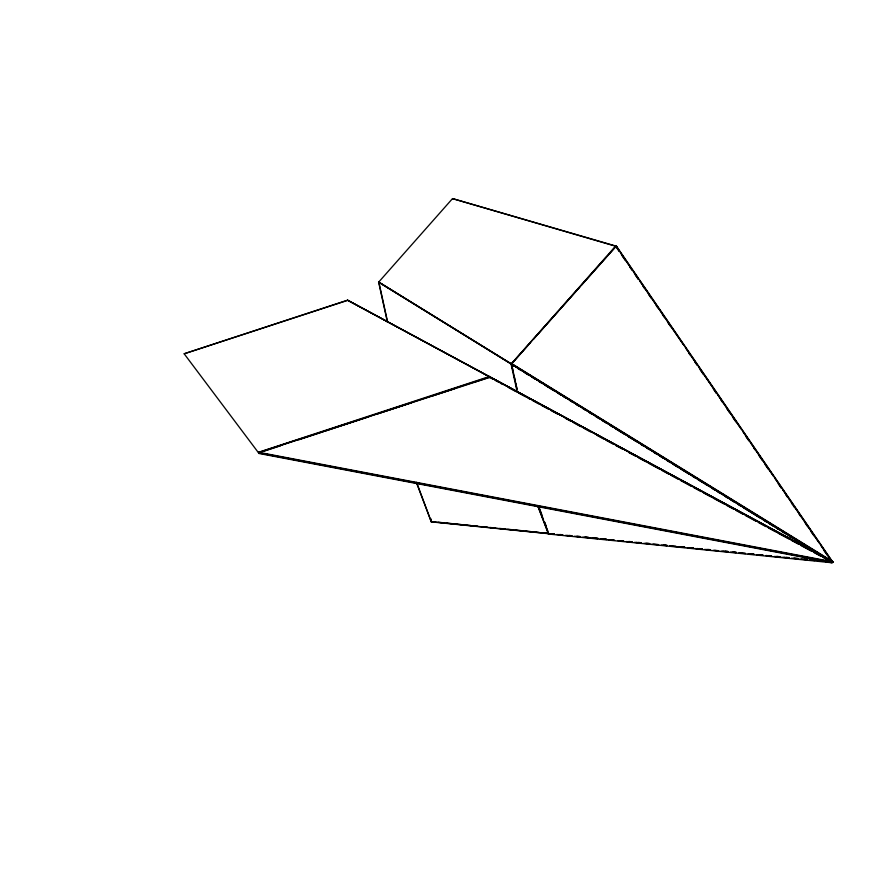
<?xml version="1.0" encoding="UTF-8"?>
<svg xmlns="http://www.w3.org/2000/svg" width="877" height="877" viewBox="0 0 877 877"><rect width="100%" height="100%" fill="white"/><g stroke="black" fill="none" stroke-linecap="round" stroke-linejoin="round"><path stroke-width="1.32" d="M258.616 452.718L832.755 562.223L347.533 300.175L833.15 561.938L347.533 300.175L184.17 353.782L258.627 452.949L832.054 562.31C833.884 561.784 829.017 561.357 832.163 562.475L832.24 561.236L616.082 245.604L511.554 363.527L511.598 364.624L514.262 366.257M832.964 562.124L378.601 281.988L832.054 562.31L823.646 557.772M638.434 278.787L616.049 246.097L452.521 198.597L614.722 245.966M511.762 364.722L511.773 363.44L616.388 246.053M616.082 245.604L619.118 250.855M452.521 198.597L378.579 282.23L830.749 561.094M530.607 342.49L511.521 364.021L517.09 389.377M533.337 339.41L557.882 311.73M560.6 308.649L579.697 287.119M581.506 285.069L606.051 257.378M608.781 254.308L616.049 246.097M489.487 377.746L489.596 376.463L489.454 377.285M416.29 482.24L431.32 521.892L416.97 483.38M537.776 505.919L548.421 534.027L549.024 533.6M511.554 363.527L832.24 561.236M831.045 561.006L511.729 363.933L511.094 364.218L517.255 392.238M512.354 364.635L511.729 363.933M430.662 518.976L431.243 521.651L435.551 521.968M831.199 561.872L832.163 562.475M347.544 300.405L184.17 353.782M489.399 376.606L832.01 561.631L832.087 562.771L258.66 453.409L258.583 452.269L489.596 376.463M263.802 451.019L485.737 378.195M263.813 451.249L280.662 445.724M298.816 439.761L323.438 431.681M326.036 430.837L368.811 416.794M376.584 414.24L411.587 402.762M432.328 395.955L454.363 388.73M475.104 381.923L489.651 377.143M258.967 452.335L490.386 377.143M548.553 533.644L538.182 506.84M438.27 522.243L443.729 522.791M446.448 523.065L453.266 523.755M455.996 524.029L461.445 524.578M464.174 524.852L470.982 525.542M473.712 525.816L477.801 526.233M481.89 526.638L487.338 527.187M490.068 527.472L495.516 528.02M499.605 528.425L505.053 528.974M507.783 529.259L513.231 529.807M515.961 530.081L522.78 530.771M525.498 531.045L530.958 531.594M533.676 531.868L539.136 532.416M543.214 532.832L548.673 533.38M551.677 533.676L554.396 533.95M559.822 534.499L562.53 534.773M569.316 535.463L572.034 535.737M577.461 536.285L580.168 536.56M585.595 537.108L588.314 537.382M595.099 538.061L597.807 538.335M603.233 538.884L605.952 539.158M620.883 540.66L623.591 540.934M629.017 541.482L631.736 541.756M638.522 542.446L641.23 542.71M646.656 543.258L649.375 543.532M664.295 545.045L667.013 545.319M681.933 546.82L684.652 547.095M690.078 547.643L692.797 547.917M699.572 548.596L702.291 548.87M707.717 549.419L710.436 549.693M725.356 551.205L728.074 551.48M733.501 552.017L736.209 552.291M751.14 553.804L753.847 554.078M768.778 555.579L771.497 555.854M776.923 556.402L779.631 556.676M786.417 557.355L789.136 557.629M794.562 558.178L798.278 558.419M804.056 559.142L806.774 559.416M812.201 559.964L814.908 560.239M820.335 560.787L823.054 561.05M431.243 521.651L554.45 534.148M558.528 534.564L562.848 534.882M566.674 535.387L571.015 535.704M576.178 536.34L580.541 536.669M584.323 537.163L588.719 537.491M592.468 537.985L598.246 538.445M601.973 538.938L606.413 539.278M610.118 539.761L614.58 540.1M619.611 540.725L623.69 541.131M627.757 541.548L632.273 541.887M635.902 542.37L640.44 542.71M645.406 543.323L649.978 543.663M653.551 544.146L658.145 544.496M663.056 545.11L667.134 545.516M671.201 545.933L675.838 546.272M679.346 546.744L684.784 547.292M688.851 547.708L693.532 548.059M696.996 548.531L702.422 549.079M706.5 549.484L710.567 549.901M714.645 550.307L718.712 550.723M722.791 551.129L727.57 551.49M732.295 552.093L736.362 552.499M740.44 552.916L745.264 553.277M749.945 553.869L754.012 554.286M758.09 554.692L762.957 555.064M766.235 555.514L771.661 556.062M775.739 556.467L780.662 556.851M783.885 557.29L789.311 557.838M793.378 558.254L797.456 558.66M801.523 559.077L806.961 559.625M811.028 560.03L814.689 560.282M819.173 560.852L823.251 561.269M827.318 561.675L832.755 562.223M431.32 521.892L554.253 534.29M556.698 534.466L562.398 535.113M565.106 535.387L571.892 536.077M574.347 536.253L580.037 536.888M582.745 537.163L597.676 538.675M600.142 538.851L606.928 539.53M608.528 539.772L613.955 540.32M617.792 540.627L623.448 541.273M626.167 541.548L631.593 542.096M634.312 542.37L641.087 543.049M643.806 543.323L649.232 543.872M651.951 544.146L658.737 544.836M661.225 545.012L666.871 545.647M669.589 545.922L684.509 547.434M687.228 547.708L693.806 548.3M695.362 548.531L702.148 549.21M704.669 549.397L710.293 550.032M713.012 550.307L718.438 550.855M721.146 551.129L727.932 551.808M730.651 552.082L736.077 552.631M738.785 552.905L745.571 553.595M748.114 553.771L753.716 554.417M756.423 554.681L763.209 555.371M765.764 555.558L771.354 556.193M774.062 556.467L780.694 557.059M782.207 557.29L788.993 557.969M791.558 558.156L797.138 558.792M799.846 559.066L806.632 559.745M809.197 559.943L814.777 560.567M817.485 560.841L822.911 561.39M825.63 561.664L832.558 562.365M548.421 534.027L832.087 562.771M832.383 562.069L833.15 561.938M258.583 452.269L832.01 561.631M490.736 377.987L493.148 379.281M495.549 380.585L497.95 381.879M500.35 383.183L502.762 384.477M508.77 387.722L515.983 391.613M518.384 392.918L525.597 396.81M527.998 398.103L530.399 399.408M532.799 400.701L538.807 403.946M541.219 405.251L548.421 409.142M550.833 410.436L558.046 414.328M565.248 418.23L571.256 421.475M573.668 422.769L580.87 426.66M583.282 427.965L590.495 431.857M596.503 435.102L603.705 438.993M606.117 440.298L613.319 444.19M615.731 445.483L622.944 449.386M628.952 452.631L636.154 456.522M638.566 457.816L645.768 461.708M648.18 463.012L658.989 468.855M661.401 470.149L668.603 474.04M671.015 475.345L678.217 479.237M680.629 480.53L691.438 486.373M693.85 487.678L701.052 491.569M703.464 492.863L710.666 496.766M713.078 498.059L723.887 503.902M726.299 505.196L733.501 509.088M735.913 510.392L743.115 514.284M745.527 515.588L756.336 521.42M758.748 522.725L765.95 526.617M768.362 527.91L775.564 531.813M777.976 533.106L788.785 538.949M791.197 540.243L798.399 544.146M800.811 545.439L811.62 551.282M814.031 552.576L821.234 556.478M517.748 368.417L521.245 370.576M524.731 372.725L528.228 374.885M531.725 377.044L535.211 379.193M538.708 381.352L542.194 383.501M544.529 384.948L553.836 390.693M557.333 392.852L560.831 395.001M563.155 396.437L565.479 397.873M570.138 400.756L572.473 402.192M575.959 404.341L578.294 405.777M582.942 408.66L585.277 410.096M588.763 412.245L592.26 414.404M595.757 416.564L599.243 418.713M601.567 420.149L606.226 423.032M609.723 425.181L613.209 427.34M615.544 428.776L624.852 434.521M628.349 436.68L631.846 438.84M634.17 440.276L636.494 441.712M641.153 444.584L643.488 446.02M646.974 448.18L649.309 449.616M653.957 452.488L656.292 453.924M659.778 456.084L663.275 458.232M666.772 460.392L670.258 462.552M672.593 463.988L678.414 467.584M680.738 469.02L688.883 474.04M692.381 476.2L695.867 478.36M698.202 479.796L702.861 482.668M705.185 484.104L707.509 485.54M712.168 488.412L714.503 489.859M717.989 492.008L720.324 493.444M724.972 496.316L727.307 497.763M730.793 499.912L734.29 502.072M737.787 504.22L741.273 506.38M743.608 507.816L759.899 517.879M763.396 520.039L766.882 522.188M769.217 523.624L773.876 526.496M776.2 527.943L778.524 529.379M782.021 531.528L785.518 533.687M789.004 535.847L791.339 537.283M795.987 540.155L798.322 541.591M801.808 543.751L805.305 545.9M808.802 548.059L812.288 550.219M814.623 551.655L820.444 555.24M639.98 281.046L792.841 504.242M794.387 506.489L831.44 560.6M620.664 253.113L631.473 268.888M633.786 272.276L638.423 279.039M639.969 281.287L650.778 297.073M653.091 300.46L663.9 316.235M666.213 319.623L670.072 325.257M671.618 327.505L683.194 344.42M685.518 347.796L689.377 353.431M690.912 355.689L696.316 363.582M698.64 366.959L716.388 392.885M717.934 395.143L721.793 400.778M723.339 403.036L741.098 428.963M742.644 431.221L748.815 440.232M750.361 442.49L754.22 448.125M755.766 450.383L760.392 457.147M761.938 459.395L773.525 476.31M775.06 478.557L781.243 487.579M782.788 489.837L786.647 495.472M788.193 497.719L792.819 504.483M794.365 506.742L805.941 523.646M807.487 525.904L819.074 542.819M820.609 545.066L831.418 560.852M616.038 246.908L619.129 251.414M622.221 255.931L625.312 260.447M629.949 267.211L632.273 270.598M635.365 275.115L638.456 279.62M643.082 286.395L644.628 288.654M648.498 294.288L651.589 298.805M656.226 305.58L657.772 307.827M662.409 314.602L664.722 317.989M667.814 322.495L670.905 327.011M688.675 352.96L690.221 355.218M694.858 361.982L697.171 365.369M700.263 369.886L703.354 374.402M713.396 389.059L716.487 393.576M721.124 400.35L722.67 402.609M726.54 408.243L729.631 412.76M732.723 417.266L735.803 421.782M745.856 436.45L748.947 440.967M753.584 447.73L755.13 449.989M758.989 455.634L762.08 460.14M765.172 464.657L768.263 469.173M778.305 483.841L781.396 488.346M786.033 495.121L787.579 497.38M791.438 503.014L794.529 507.531M799.166 514.295L800.712 516.553M805.349 523.328L807.662 526.704M810.754 531.221L813.845 535.737M823.898 550.405L826.989 554.911M539.366 508.123L541.778 514.492M544.683 522.144L546.13 525.959M538.653 506.917L543.499 519.688M544.464 522.243L547.851 531.188M512.179 367.277L513.352 372.593M513.933 375.246L515.106 380.563M515.687 383.227L516.849 388.533M378.875 282.186L387.689 322.308M430.87 518.877L431.462 521.552M378.601 281.988L387.481 322.396"/></g></svg>
